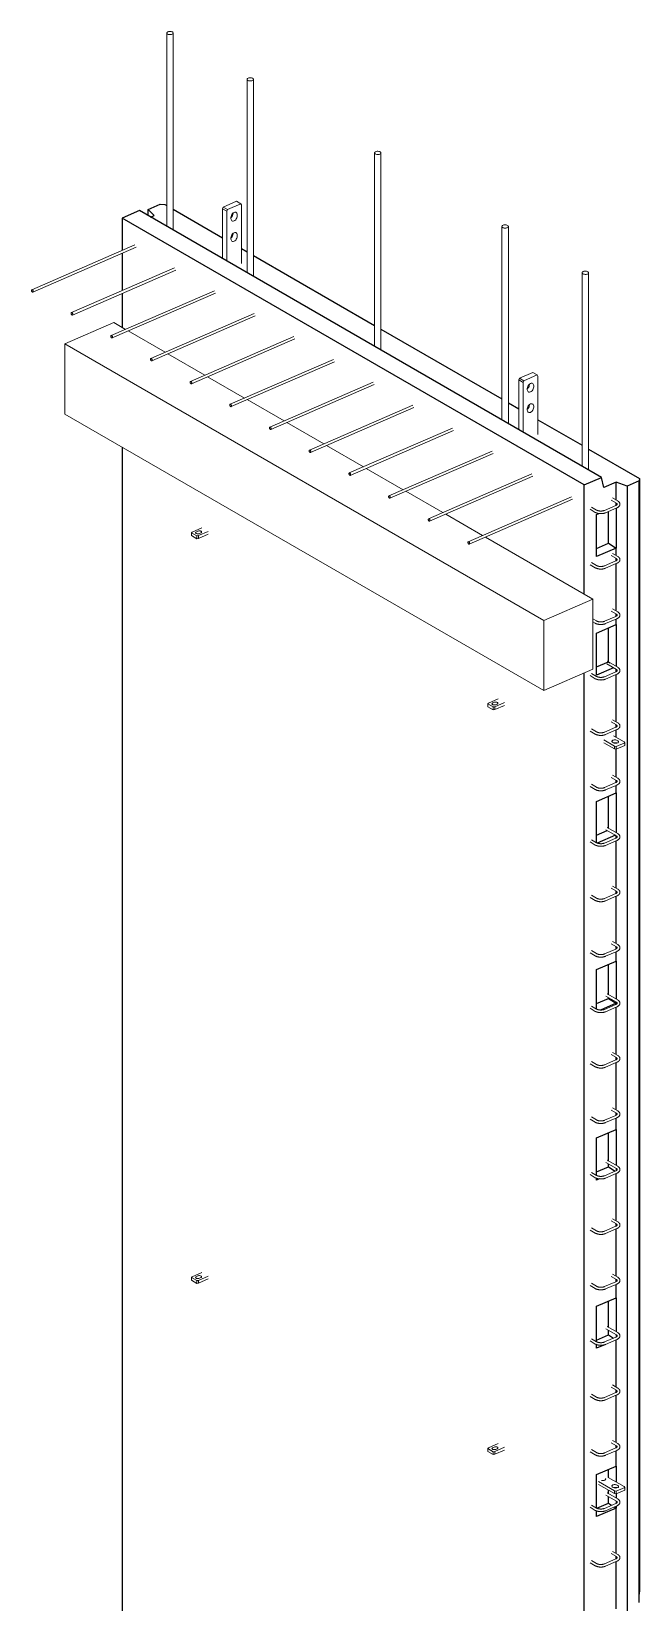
# Model space of a CAD drawing. Header units: millimetres. Extents: x 2687 to 17737, y 971 to 18539.
# Drawn here: x 11334 to 13212, y 5394 to 10242 of the extents above; entities that cross this region are included whole.
import ezdxf

# ---------------------------------------------------------------- set-up
doc = ezdxf.new("R2010")
doc.units = ezdxf.units.MM
for name, color, linetype, lineweight in [('A-GENM', 13, 'Continuous', 18), ('A-WALL', 113, 'Continuous', 25), ('S-BEAM', 12, 'Continuous', 18), ('S-RBAR', 171, 'Continuous', 18)]:
    doc.layers.add(name, color=color, linetype=linetype, lineweight=lineweight)

# ---------------------------------------------------------------- blocks, each defined once
blk = doc.blocks.new('M_Rectangular Corbel - M_Rectangular Corbel-2189266-3D Ortho')
at = {"layer": 'S-BEAM'}
for p, q in [((11721.4, 9277.9), (11872.4, 9343.5)), ((11908.4, 9322.8), (11872.4, 9343.5)), ((12031, 9252.1), (11917, 9317.8)), ((11721.4, 9061.5), (11721.4, 9277.9)), ((11721.4, 9277.9), (13200.3, 8424.6)), ((12153.5, 9181.4), (12039.5, 9247.2)), ((12276, 9110.7), (12162, 9176.5)), ((12398.5, 9040), (12284.5, 9105.8)), ((13200.3, 8208.2), (11721.4, 9061.5)), ((12521.1, 8969.3), (12407.1, 9035.1)), ((12643.6, 8898.6), (12529.6, 8964.4)), ((12766.1, 8827.9), (12652.1, 8893.7)), ((12888.6, 8757.2), (12774.6, 8823)), ((13011.2, 8686.5), (12897.2, 8752.3)), ((13351.3, 8490.3), (13019.7, 8681.6)), ((13351.3, 8490.3), (13200.3, 8424.6)), ((13351.3, 8273.9), (13351.3, 8490.3)), ((13200.3, 8424.6), (13200.3, 8208.2)), ((13200.3, 8208.2), (13351.3, 8273.9))]:
    blk.add_line(p, q, dxfattribs=at)
blk = doc.blocks.new('Rebar Bar - Part 3166313199-431004-3D Ortho')
at = {"layer": 'S-RBAR'}
for p, q in [((13343, 8767.4), (13359.2, 8758)), ((13363.2, 8765), (13347, 8774.3))]:
    blk.add_line(p, q, dxfattribs=at)
blk = doc.blocks.new('Rebar Bar - Part 2227165887-431004-3D Ortho')
at = {"layer": 'S-RBAR'}
for points in [[(13359.2, 8758, 0), (13359.8, 8757.7, 0), (13360.5, 8757.3, 0), (13361.2, 8757, 0), (13361.9, 8756.7, 0), (13362.6, 8756.4, 0), (13363.4, 8756.1, 0), (13364.1, 8755.9, 0), (13364.9, 8755.6, 0), (13365.7, 8755.4, 0), (13366.5, 8755.2, 0), (13367.3, 8755, 0), (13368.1, 8754.8, 0), (13369, 8754.7, 0), (13369.8, 8754.5, 0), (13370.7, 8754.4, 0), (13371.5, 8754.3, 0), (13372.4, 8754.2, 0), (13373.3, 8754.1, 0), (13374.2, 8754.1, 0), (13375, 8754.1, 0), (13375.9, 8754, 0), (13376.8, 8754.1, 0), (13377.7, 8754.1, 0), (13378.6, 8754.1, 0), (13379.4, 8754.2, 0), (13380.3, 8754.2, 0), (13381.2, 8754.3, 0), (13382, 8754.4, 0), (13382.9, 8754.6, 0), (13383.7, 8754.7, 0), (13384.6, 8754.9, 0), (13385.4, 8755, 0), (13386.2, 8755.2, 0), (13387, 8755.4, 0), (13387.8, 8755.7, 0), (13388.6, 8755.9, 0), (13389.3, 8756.2, 0), (13390.1, 8756.5, 0), (13390.8, 8756.7, 0), (13391, 8756.8, 0)], [(13363.2, 8765, 0), (13363.6, 8764.7, 0), (13364, 8764.5, 0), (13364.5, 8764.3, 0), (13365, 8764.1, 0), (13365.5, 8763.9, 0), (13366.1, 8763.7, 0), (13366.6, 8763.5, 0), (13367.2, 8763.3, 0), (13367.8, 8763.1, 0), (13368.4, 8763, 0), (13369.1, 8762.8, 0), (13369.7, 8762.7, 0), (13370.4, 8762.5, 0), (13371, 8762.4, 0), (13371.7, 8762.3, 0), (13372.4, 8762.3, 0), (13373.1, 8762.2, 0), (13373.8, 8762.1, 0), (13374.5, 8762.1, 0), (13375.3, 8762.1, 0), (13376, 8762, 0), (13376.7, 8762.1, 0), (13377.4, 8762.1, 0), (13378.1, 8762.1, 0), (13378.8, 8762.1, 0), (13379.6, 8762.2, 0), (13380.3, 8762.3, 0), (13381, 8762.4, 0), (13381.6, 8762.5, 0), (13382.3, 8762.6, 0), (13383, 8762.7, 0), (13383.6, 8762.8, 0), (13384.2, 8763, 0), (13384.9, 8763.1, 0), (13385.5, 8763.3, 0), (13386, 8763.5, 0), (13386.6, 8763.7, 0), (13387.1, 8763.9, 0), (13387.6, 8764.1, 0), (13387.8, 8764.2, 0)]]:
    blk.add_polyline3d(points, dxfattribs=at)
blk = doc.blocks.new('Rebar Bar - Part 3241041724-431004-3D Ortho')
at = {"layer": 'S-RBAR'}
for p, q in [((13422.6, 8779.3), (13387.8, 8764.2)), ((13391, 8756.8), (13425.8, 8772))]:
    blk.add_line(p, q, dxfattribs=at)
blk = doc.blocks.new('Rebar Bar - Part 2227165887-V1-3D Ortho')
at = {"layer": 'S-RBAR'}
for points in [[(13424.2, 8786.3, 0), (13424.6, 8786.1, 0), (13425, 8785.8, 0), (13425.3, 8785.6, 0), (13425.6, 8785.4, 0), (13425.9, 8785.1, 0), (13426.1, 8784.9, 0), (13426.3, 8784.7, 0), (13426.5, 8784.5, 0), (13426.6, 8784.3, 0), (13426.8, 8784.1, 0), (13426.9, 8784, 0), (13426.9, 8783.8, 0), (13427, 8783.7, 0), (13427, 8783.6, 0), (13427.1, 8783.5, 0), (13427.1, 8783.4, 0), (13427.1, 8783.3, 0), (13427.1, 8783.2, 0), (13427.1, 8783.1, 0), (13427.1, 8783, 0), (13427.1, 8782.9, 0), (13427, 8782.8, 0), (13427, 8782.7, 0), (13426.9, 8782.6, 0), (13426.8, 8782.4, 0), (13426.7, 8782.2, 0), (13426.6, 8782.1, 0), (13426.4, 8781.9, 0), (13426.3, 8781.7, 0), (13426, 8781.4, 0), (13425.8, 8781.2, 0), (13425.5, 8781, 0), (13425.2, 8780.8, 0), (13424.9, 8780.5, 0), (13424.5, 8780.3, 0), (13424.1, 8780, 0), (13423.7, 8779.8, 0), (13423.2, 8779.6, 0), (13422.8, 8779.4, 0), (13422.6, 8779.3, 0)], [(13428.2, 8793.2, 0), (13428.8, 8792.9, 0), (13429.5, 8792.5, 0), (13430, 8792, 0), (13430.6, 8791.6, 0), (13431.2, 8791.1, 0), (13431.7, 8790.7, 0), (13432.2, 8790.1, 0), (13432.6, 8789.6, 0), (13433.1, 8789.1, 0), (13433.5, 8788.5, 0), (13433.8, 8787.9, 0), (13434.2, 8787.3, 0), (13434.4, 8786.6, 0), (13434.7, 8785.9, 0), (13434.9, 8785.3, 0), (13435, 8784.6, 0), (13435.1, 8783.8, 0), (13435.1, 8783.1, 0), (13435.1, 8782.4, 0), (13435, 8781.7, 0), (13434.8, 8781, 0), (13434.6, 8780.3, 0), (13434.4, 8779.6, 0), (13434.1, 8779, 0), (13433.7, 8778.4, 0), (13433.4, 8777.8, 0), (13433, 8777.2, 0), (13432.5, 8776.7, 0), (13432.1, 8776.1, 0), (13431.6, 8775.6, 0), (13431, 8775.2, 0), (13430.5, 8774.7, 0), (13429.9, 8774.3, 0), (13429.3, 8773.9, 0), (13428.7, 8773.5, 0), (13428, 8773.1, 0), (13427.4, 8772.7, 0), (13426.7, 8772.4, 0), (13426, 8772.1, 0), (13425.8, 8772, 0)]]:
    blk.add_polyline3d(points, dxfattribs=at)
blk = doc.blocks.new('Rebar Bar - Part 3131074535-431004-3D Ortho')
at = {"layer": 'S-RBAR'}
for p, q in [((13408, 8795.7), (13424.2, 8786.3)), ((13428.2, 8793.2), (13412, 8802.6))]:
    blk.add_line(p, q, dxfattribs=at)
blk = doc.blocks.new('Rebar Bar - Part 3166313199-V2-3D Ortho')
at = {"layer": 'S-RBAR'}
for p, q in [((13363.2, 8422.8), (13351.3, 8429.6)), ((13351.3, 8420.4), (13359.2, 8415.9))]:
    blk.add_line(p, q, dxfattribs=at)
blk = doc.blocks.new('Rebar Bar - Part 3131074535-V3-3D Ortho')
at = {"layer": 'S-RBAR'}
for p, q in [((13428.2, 8280), (13395.6, 8298.8)), ((13394.6, 8290.1), (13424.2, 8273))]:
    blk.add_line(p, q, dxfattribs=at)
blk = doc.blocks.new('Rebar Bar - Part 3131074535-V4-3D Ortho')
at = {"layer": 'S-RBAR'}
for p, q in [((13391.8, 7778.5), (13424.2, 7759.8)), ((13428.2, 7766.7), (13395.6, 7785.5))]:
    blk.add_line(p, q, dxfattribs=at)
blk = doc.blocks.new('Rebar Bar - Part 2227165887-V5-3D Ortho')
at = {"layer": 'S-RBAR'}
for points in [[(13428.2, 7082.3, 0), (13428.8, 7082, 0), (13429.5, 7081.6, 0), (13430, 7081.1, 0), (13430.6, 7080.7, 0), (13431.2, 7080.2, 0), (13431.7, 7079.8, 0), (13432.2, 7079.3, 0), (13432.6, 7078.7, 0), (13433.1, 7078.2, 0), (13433.5, 7077.6, 0), (13433.8, 7077, 0), (13434.2, 7076.4, 0), (13434.4, 7075.7, 0), (13434.7, 7075, 0), (13434.9, 7074.4, 0), (13435, 7073.7, 0), (13435.1, 7072.9, 0), (13435.1, 7072.2, 0), (13435.1, 7071.5, 0), (13435, 7070.8, 0), (13434.8, 7070.1, 0), (13434.6, 7069.4, 0), (13434.4, 7068.7, 0), (13434.1, 7068.1, 0), (13433.7, 7067.5, 0), (13433.4, 7066.9, 0), (13433, 7066.3, 0), (13432.5, 7065.8, 0), (13432.1, 7065.2, 0), (13431.6, 7064.7, 0), (13431, 7064.3, 0), (13430.5, 7063.8, 0), (13429.9, 7063.4, 0), (13429.3, 7063, 0), (13428.7, 7062.6, 0), (13428, 7062.2, 0), (13427.4, 7061.8, 0), (13426.7, 7061.5, 0), (13426, 7061.2, 0), (13425.8, 7061.1, 0)], [(13427.1, 7072.4, 0), (13427.1, 7072.3, 0), (13427.1, 7072.2, 0), (13427.1, 7072.1, 0), (13427.1, 7072, 0), (13427, 7071.9, 0), (13427, 7071.8, 0), (13426.9, 7071.7, 0), (13426.8, 7071.5, 0), (13426.7, 7071.3, 0), (13426.6, 7071.2, 0), (13426.4, 7071, 0), (13426.3, 7070.8, 0), (13426, 7070.5, 0), (13425.8, 7070.3, 0), (13425.5, 7070.1, 0), (13425.2, 7069.9, 0), (13424.9, 7069.6, 0), (13424.5, 7069.4, 0), (13424.1, 7069.2, 0), (13423.7, 7068.9, 0), (13423.2, 7068.7, 0), (13422.8, 7068.5, 0), (13422.6, 7068.4, 0)], [(13424.2, 7075.4, 0), (13424.6, 7075.2, 0), (13425, 7074.9, 0), (13425.3, 7074.7, 0), (13425.6, 7074.5, 0), (13425.9, 7074.3, 0), (13426.1, 7074, 0), (13426.3, 7073.8, 0), (13426.5, 7073.6, 0), (13426.6, 7073.4, 0), (13426.8, 7073.2, 0), (13426.9, 7073.1, 0), (13426.9, 7072.9, 0), (13427, 7072.8, 0), (13427, 7072.7, 0), (13427.1, 7072.6, 0), (13427.1, 7072.5, 0), (13427.1, 7072.4, 0)]]:
    blk.add_polyline3d(points, dxfattribs=at)
blk = doc.blocks.new('Rebar Bar - Part 864883769-431004-3D Ortho')
at = {"layer": 'S-RBAR'}
for p, q in [((13285.7, 8805.9), (12967, 8667.4)), ((12970.2, 8660.1), (13288.9, 8798.6))]:
    blk.add_line(p, q, dxfattribs=at)
for points in [[(12971.2, 8662.2, 0), (12971.1, 8663.2, 0), (12970.9, 8664.2, 0), (12970.4, 8665.1, 0), (12969.9, 8666, 0), (12969.3, 8666.7, 0), (12968.6, 8667.2, 0), (12967.9, 8667.5, 0), (12967.3, 8667.5, 0), (12966.7, 8667.3, 0), (12966.3, 8666.8, 0), (12966.1, 8666.1, 0), (12966, 8665.2, 0)], [(12966, 8665.2, 0), (12966.1, 8664.3, 0), (12966.3, 8663.3, 0), (12966.7, 8662.4, 0), (12967.3, 8661.5, 0), (12967.9, 8660.8, 0), (12968.6, 8660.3, 0), (12969.3, 8660, 0), (12969.9, 8660, 0), (12970.4, 8660.2, 0), (12970.9, 8660.7, 0), (12971.1, 8661.4, 0), (12971.2, 8662.2, 0)]]:
    blk.add_polyline3d(points, dxfattribs=at)
blk = doc.blocks.new('RR spread anchor face based - RR-SA-10_0-300-1726847-3D Ortho')
at = {"layer": 'A-GENM'}
for p, q in [((13123.3, 9166.7), (13125.2, 9171.8)), ((13123.3, 9013), (13123.3, 9166.7)), ((13136.4, 9159.1), (13123.3, 9166.7)), ((13125.2, 9171.8), (13166.7, 9189.9)), ((13125.2, 9171.8), (13138.3, 9164.3)), ((13138.3, 9164.3), (13136.4, 9159.1)), ((13179.8, 9182.3), (13138.3, 9164.3)), ((13166.7, 9189.9), (13179.8, 9182.3)), ((13181.7, 9178.8), (13179.8, 9182.3)), ((13181.7, 8998), (13181.7, 9178.8)), ((13136.4, 9159.1), (13136.4, 9005.4)), ((13149.2, 9136.6), (13149.2, 9140)), ((13155.8, 9152.7), (13155.8, 9153.4)), ((13168.9, 9148.6), (13168.9, 9145.1)), ((13149.2, 9073.6), (13149.2, 9077.1)), ((13155.8, 9089.7), (13155.8, 9090.4)), ((13168.9, 9085.6), (13168.9, 9082.2))]:
    blk.add_line(p, q, dxfattribs=at)
for points in [[(13149.2, 9140, 0), (13149.6, 9143.1, 0), (13150.6, 9146.2, 0), (13152.1, 9149.2, 0), (13154.2, 9151.9, 0), (13156.5, 9154, 0), (13159.1, 9155.5, 0), (13161.6, 9156.3, 0), (13164, 9156.2, 0), (13166, 9155.3, 0), (13167.6, 9153.6, 0), (13168.5, 9151.3, 0), (13168.9, 9148.6, 0)], [(13152.1, 9129.8, 0), (13150.6, 9131.5, 0), (13149.6, 9133.8, 0), (13149.2, 9136.6, 0)], [(13149.3, 9139.2, 0), (13150.9, 9140.8, 0), (13152.9, 9143.4, 0), (13154.5, 9146.5, 0), (13155.4, 9149.6, 0), (13155.8, 9152.7, 0)], [(13168.9, 9145.1, 0), (13168.5, 9142, 0), (13167.6, 9138.9, 0), (13166, 9135.9, 0), (13164, 9133.2, 0), (13161.6, 9131.1, 0), (13159.1, 9129.6, 0), (13156.5, 9128.8, 0), (13154.2, 9128.9, 0), (13152.6, 9129.6, 0)], [(13149.2, 9077.1, 0), (13149.6, 9080.1, 0), (13150.6, 9083.3, 0), (13152.1, 9086.3, 0), (13154.2, 9089, 0), (13156.5, 9091.1, 0), (13159.1, 9092.6, 0), (13161.6, 9093.3, 0), (13164, 9093.2, 0), (13166, 9092.3, 0), (13167.6, 9090.7, 0), (13168.5, 9088.4, 0), (13168.9, 9085.6, 0)], [(13152.1, 9066.9, 0), (13150.6, 9068.6, 0), (13149.6, 9070.9, 0), (13149.2, 9073.6, 0)], [(13149.3, 9076.3, 0), (13150.9, 9077.9, 0), (13152.9, 9080.5, 0), (13154.5, 9083.5, 0), (13155.4, 9086.7, 0), (13155.8, 9089.7, 0)], [(13168.9, 9082.2, 0), (13168.5, 9079.1, 0), (13167.6, 9076, 0), (13166, 9073, 0), (13164, 9070.3, 0), (13161.6, 9068.1, 0), (13159.1, 9066.6, 0), (13156.5, 9065.9, 0), (13154.2, 9066, 0), (13152.6, 9066.6, 0)]]:
    blk.add_polyline3d(points, dxfattribs=at)
blk = doc.blocks.new('RR spread anchor face based - RR-SA-2_5-200-1726821-3D Ortho')
at = {"layer": 'A-GENM'}
for p, q in [((13029.4, 8169.4), (13027.3, 8166.8)), ((13027.3, 8166.8), (13043.7, 8157.4)), ((13027.3, 8166.8), (13027.3, 8158.2)), ((13043.7, 8148.7), (13027.3, 8158.2)), ((13059.6, 8182.5), (13029.4, 8169.4)), ((13042.6, 8169.8), (13047.1, 8171.8)), ((13043.7, 8157.4), (13049.1, 8158.1)), ((13043.7, 8157.4), (13043.7, 8148.7)), ((13049.1, 8149.4), (13043.7, 8148.7)), ((13049.1, 8158.1), (13079.3, 8171.2)), ((13079.3, 8162.5), (13049.1, 8149.4)), ((13049.1, 8158.1), (13049.1, 8149.4)), ((13056.3, 8166.5), (13051.8, 8164.5))]:
    blk.add_line(p, q, dxfattribs=at)
for points in [[(13051.8, 8164.5, 0), (13050.2, 8164, 0), (13048.5, 8163.7, 0), (13046.7, 8163.7, 0), (13044.9, 8163.9, 0), (13043.2, 8164.3, 0), (13041.9, 8164.9, 0), (13040.9, 8165.7, 0), (13040.3, 8166.5, 0), (13040.2, 8167.4, 0), (13040.5, 8168.3, 0), (13041.4, 8169.1, 0), (13042.6, 8169.8, 0)], [(13047.1, 8171.8, 0), (13048.6, 8172.3, 0), (13050.4, 8172.6, 0), (13052.2, 8172.7, 0), (13054, 8172.5, 0), (13055.6, 8172.1, 0), (13057, 8171.5, 0), (13058, 8170.7, 0), (13058.6, 8169.8, 0), (13058.7, 8169.2, 0)], [(13058.7, 8168.9, 0), (13058.3, 8168, 0), (13057.5, 8167.2, 0), (13056.3, 8166.5, 0)]]:
    blk.add_polyline3d(points, dxfattribs=at)
blk = doc.blocks.new('RR spread anchor face based - RR-SA-3_0-200-1726827-3D Ortho')
at = {"layer": 'A-GENM'}
for p, q in [((13385.5, 8055.6), (13418.3, 8036.7)), ((13415.3, 8046.9), (13412.6, 8048.4)), ((13448.5, 8049.9), (13415.7, 8068.8)), ((13426.2, 8054.3), (13428.8, 8052.8)), ((13449.9, 8047.1), (13448.5, 8049.9)), ((13418.3, 8028.1), (13385.5, 8047)), ((13418.3, 8036.7), (13423.5, 8035.7)), ((13418.3, 8028.1), (13418.3, 8036.7)), ((13423.5, 8027), (13418.3, 8028.1)), ((13423.5, 8035.7), (13449.9, 8047.1)), ((13449.9, 8038.5), (13423.5, 8027)), ((13423.5, 8035.7), (13423.5, 8027)), ((13449.9, 8047.1), (13449.9, 8038.5))]:
    blk.add_line(p, q, dxfattribs=at)
for points in [[(13412.6, 8048.4, 0), (13411.3, 8049.4, 0), (13410.6, 8050.5, 0), (13410.5, 8051.7, 0), (13410.9, 8052.8, 0), (13412, 8053.9, 0), (13413.5, 8054.8, 0), (13415.5, 8055.4, 0), (13417.7, 8055.8, 0), (13420.1, 8055.8, 0), (13422.4, 8055.6, 0), (13424.5, 8055.1, 0), (13426.2, 8054.3, 0)], [(13431, 8049.5, 0), (13430.6, 8048.4, 0), (13429.5, 8047.3, 0), (13427.9, 8046.4, 0), (13426, 8045.8, 0), (13423.8, 8045.4, 0), (13421.4, 8045.3, 0), (13419.1, 8045.6, 0), (13417, 8046.1, 0), (13415.3, 8046.9, 0)], [(13428.8, 8052.8, 0), (13430.1, 8051.8, 0), (13430.9, 8050.7, 0), (13431, 8049.8, 0)], [(13426, 8045.8, 0), (13424.5, 8046.4, 0), (13422.4, 8047, 0), (13420.1, 8047.2, 0), (13417.7, 8047.1, 0), (13415.5, 8046.8, 0)]]:
    blk.add_polyline3d(points, dxfattribs=at)
blk = doc.blocks.new('RR spread anchor face based - RR-SA-3_0-200-V8-3D Ortho')
at = {"layer": 'A-GENM'}
for p, q in [((13448.5, 5751.8), (13399.3, 5780.2)), ((13369.1, 5767.1), (13418.3, 5738.7)), ((13418.3, 5730), (13369.1, 5758.4)), ((13415.3, 5748.9), (13412.6, 5750.4)), ((13418.3, 5738.7), (13423.5, 5737.6)), ((13418.3, 5730), (13418.3, 5738.7)), ((13423.5, 5729), (13418.3, 5730)), ((13423.5, 5737.6), (13449.9, 5749.1)), ((13449.9, 5740.5), (13423.5, 5729)), ((13423.5, 5737.6), (13423.5, 5729)), ((13426.2, 5756.3), (13428.8, 5754.8)), ((13449.9, 5749.1), (13448.5, 5751.8)), ((13449.9, 5749.1), (13449.9, 5740.5))]:
    blk.add_line(p, q, dxfattribs=at)
for points in [[(13391.2, 5774.5, 0), (13390.7, 5773.3, 0), (13389.7, 5772.3, 0), (13388.1, 5771.4, 0), (13386.1, 5770.8, 0), (13383.9, 5770.4, 0), (13381.6, 5770.3, 0), (13379.3, 5770.5, 0), (13377.9, 5770.9, 0)], [(13390.3, 5776.8, 0), (13391, 5775.7, 0), (13391.2, 5774.8, 0)], [(13412.6, 5750.4, 0), (13411.3, 5751.4, 0), (13410.6, 5752.5, 0), (13410.5, 5753.6, 0), (13410.9, 5754.8, 0), (13412, 5755.8, 0), (13413.5, 5756.7, 0), (13415.5, 5757.4, 0), (13417.7, 5757.7, 0), (13420.1, 5757.8, 0), (13422.4, 5757.6, 0), (13424.5, 5757.1, 0), (13426.2, 5756.3, 0)], [(13431, 5751.5, 0), (13430.6, 5750.3, 0), (13429.5, 5749.3, 0), (13427.9, 5748.4, 0), (13426, 5747.8, 0), (13423.8, 5747.4, 0), (13421.4, 5747.3, 0), (13419.1, 5747.6, 0), (13417, 5748.1, 0), (13415.3, 5748.9, 0)], [(13426, 5747.7, 0), (13424.5, 5748.4, 0), (13422.4, 5748.9, 0), (13420.1, 5749.2, 0), (13417.7, 5749.1, 0), (13415.5, 5748.7, 0)], [(13428.8, 5754.8, 0), (13430.1, 5753.8, 0), (13430.9, 5752.7, 0), (13431, 5751.8, 0)]]:
    blk.add_polyline3d(points, dxfattribs=at)
blk = doc.blocks.new('Rebar Bar - Part 3145980499-431004-3D Ortho')
at = {"layer": 'S-RBAR'}
for p, q in [((12284.1, 10094.1), (12284.1, 9497.2)), ((12304.1, 9485.6), (12304.1, 10094.1))]:
    blk.add_line(p, q, dxfattribs=at)
for points in [[(12301.6, 10097.4, 0), (12299.7, 10098.3, 0), (12297.3, 10098.9, 0), (12294.8, 10099.1, 0), (12292.2, 10099.1, 0), (12289.7, 10098.7, 0), (12287.5, 10097.9, 0), (12285.8, 10097, 0), (12284.6, 10095.8, 0), (12284.1, 10094.5, 0), (12284.3, 10093.2, 0), (12285.1, 10092, 0), (12286.5, 10090.9, 0)], [(12286.5, 10090.9, 0), (12288.5, 10090, 0), (12290.8, 10089.4, 0), (12293.4, 10089.2, 0), (12296, 10089.2, 0), (12298.5, 10089.6, 0), (12300.6, 10090.4, 0), (12302.4, 10091.3, 0), (12303.5, 10092.5, 0), (12304, 10093.8, 0), (12303.9, 10095.1, 0), (12303.1, 10096.3, 0), (12301.6, 10097.4, 0)]]:
    blk.add_polyline3d(points, dxfattribs=at)
blk = doc.blocks.new('Rebar Bar - Part 4200314357-431004-3D Ortho')
at = {"layer": 'S-RBAR'}
for p, q in [((12036.3, 10237.1), (12036.3, 9640.1)), ((12056.3, 9628.6), (12056.3, 10237.1))]:
    blk.add_line(p, q, dxfattribs=at)
for points in [[(12053.8, 10240.4, 0), (12051.9, 10241.3, 0), (12049.5, 10241.8, 0), (12047, 10242.1, 0), (12044.4, 10242, 0), (12041.9, 10241.6, 0), (12039.7, 10240.9, 0), (12038, 10239.9, 0), (12036.8, 10238.7, 0), (12036.3, 10237.5, 0), (12036.5, 10236.2, 0), (12037.3, 10234.9, 0), (12038.7, 10233.8, 0)], [(12038.7, 10233.8, 0), (12040.7, 10233, 0), (12043, 10232.4, 0), (12045.6, 10232.1, 0), (12048.2, 10232.2, 0), (12050.7, 10232.6, 0), (12052.8, 10233.3, 0), (12054.6, 10234.3, 0), (12055.7, 10235.5, 0), (12056.3, 10236.8, 0), (12056.1, 10238.1, 0), (12055.3, 10239.3, 0), (12053.8, 10240.4, 0)]]:
    blk.add_polyline3d(points, dxfattribs=at)

msp = doc.modelspace()

# ---------------------------------------------------------------- linework, layer by layer
at = {"layer": 'A-WALL'}
for p, q in [((11694, 9692.4), (11731.8, 9708.9)), ((11731.8, 9708.9), (11745.9, 9708.4)), ((11745.9, 9708.4), (11752.2, 9704.7)), ((11667.5, 9689), (11614.5, 9666)), ((13040.9, 8843), (11614.5, 9666)), ((11614.5, 9666), (11614.5, 9566.5)), ((13093.9, 8866), (11667.5, 9689)), ((11694, 9673.7), (11694, 9692.4)), ((11712.7, 9674), (11694, 9692.4)), ((11701.7, 9669.2), (11712.7, 9674)), ((11772.1, 9693.2), (11924, 9605.6)), ((11614.5, 9557.8), (11614.5, 9442.5)), ((11982.4, 9571.9), (11999.9, 9561.8)), ((12019.9, 9550.3), (12393.3, 9334.8)), ((11614.5, 9433.8), (11614.5, 9328.4)), ((12413.2, 9323.3), (12786.6, 9107.9)), ((12806.5, 9096.4), (12839.1, 9077.6)), ((12897.6, 9043.9), (13034.4, 8965)), ((11614.5, 8959.2), (11614.5, 1793.8)), ((13054.3, 8953.5), (13211.6, 8862.7)), ((13040.9, 8843), (13093.9, 8866)), ((13040.9, 8505.4), (13040.9, 8843)), ((13101.4, 8834.7), (13093.9, 8866)), ((13139.1, 8851), (13101.4, 8834.7)), ((13139.1, 8796), (13139.1, 8851)), ((13172.9, 8839.2), (13139.1, 8851)), ((13210.7, 8855.6), (13172.9, 8839.2)), ((13172.9, 8839.2), (13172.9, 1001.7)), ((13211.7, 8862.7), (13210.7, 8855.6)), ((13210.7, 5411.1), (13210.7, 8855.6)), ((13211.7, 8862.7), (13211.7, 5426.7)), ((13139.1, 8779.4), (13139.1, 8786.9)), ((13078.7, 8751.2), (13086.3, 8754.5)), ((13078.7, 8621.4), (13078.7, 8751.2)), ((13115.2, 8662.5), (13115.2, 8760.5)), ((13139.1, 8770.9), (13139.1, 8647.6)), ((13078.7, 8646.6), (13115.2, 8662.5)), ((13139.1, 8647.6), (13078.7, 8621.4)), ((13115.2, 8662.5), (13139.1, 8647.6)), ((13139.1, 8624.9), (13139.1, 8647.6)), ((13139.1, 8608.3), (13139.1, 8615.8)), ((13139.1, 8453.8), (13139.1, 8599.8)), ((13139.1, 8437.2), (13139.1, 8444.7)), ((13078.7, 8385.5), (13139.1, 8411.8)), ((13115.2, 8296.8), (13115.2, 8401.4)), ((13139.1, 8411.8), (13139.1, 8428.8)), ((13139.1, 8411.8), (13139.1, 8282.7)), ((13078.7, 8255.7), (13078.7, 8385.5)), ((13078.7, 8280.9), (13115.2, 8296.8)), ((13115.2, 8296.8), (13120.1, 8293.7)), ((13040.9, 970.8), (13040.9, 8262.5)), ((13130.9, 8278.4), (13078.7, 8255.7)), ((13139.1, 8266.1), (13139.1, 8273.6)), ((13139.1, 8111.6), (13139.1, 8257.7)), ((13139.1, 8095), (13139.1, 8102.5)), ((13139.1, 8064.4), (13139.1, 8086.6)), ((13139.1, 8045.4), (13139.1, 8046.7)), ((13139.1, 7940.5), (13139.1, 8027)), ((13139.1, 7923.9), (13139.1, 7931.4)), ((13139.1, 7892.5), (13139.1, 7915.5)), ((13078.7, 7866.2), (13139.1, 7892.5)), ((13078.7, 7738.3), (13078.7, 7866.2)), ((13115.2, 7782.5), (13115.2, 7882)), ((13139.1, 7892.5), (13139.1, 7769.5)), ((13079.1, 7761.8), (13112, 7776.1)), ((13136.8, 7761.6), (13081.1, 7737.4)), ((13139.1, 7752.9), (13139.1, 7760.3)), ((13139.1, 7598.4), (13139.1, 7744.4)), ((13139.1, 7581.8), (13139.1, 7589.2)), ((13139.1, 7427.3), (13139.1, 7573.3)), ((13139.1, 7410.7), (13139.1, 7418.1)), ((13078.7, 7346.9), (13139.1, 7373.1)), ((13139.1, 7373.1), (13139.1, 7402.2)), ((13139.1, 7373.1), (13139.1, 7256.2)), ((13078.7, 7225), (13078.7, 7346.9)), ((13115.2, 7269.2), (13115.2, 7362.7)), ((13078.7, 7242.3), (13115.2, 7258.1)), ((13139.1, 7243.3), (13090.8, 7222.3)), ((13115.2, 7258.1), (13115.2, 7260.9)), ((13115.2, 7258.1), (13139.1, 7243.3)), ((13139.1, 7247.1), (13139.1, 7243.3)), ((13139.1, 7239.6), (13139.1, 7243.3)), ((13139.1, 7085.1), (13139.1, 7231.1)), ((13139.1, 7068.5), (13139.1, 7076)), ((13139.1, 6914), (13139.1, 7060)), ((13139.1, 6897.4), (13139.1, 6904.9)), ((13139.1, 6853.8), (13139.1, 6888.9)), ((13078.7, 6827.5), (13139.1, 6853.8)), ((13115.2, 6755.9), (13115.2, 6843.4)), ((13139.1, 6853.8), (13139.1, 6742.9)), ((13078.7, 6711.8), (13078.7, 6827.5)), ((13115.2, 6738.8), (13115.2, 6747.6)), ((13078.7, 6722.9), (13115.2, 6738.8)), ((13078.7, 6697.7), (13078.7, 6703.4)), ((13087, 6701.3), (13078.7, 6697.7)), ((13115.2, 6738.8), (13136.7, 6725.4)), ((13139.1, 6733.8), (13139.1, 6726.3)), ((13139.1, 6571.8), (13139.1, 6717.9)), ((13139.1, 6555.2), (13139.1, 6562.7)), ((13139.1, 6400.7), (13139.1, 6546.8)), ((13139.1, 6384.1), (13139.1, 6391.6)), ((13139.1, 6334.5), (13139.1, 6375.7)), ((13078.7, 6308.2), (13139.1, 6334.5)), ((13078.7, 6198.5), (13078.7, 6308.2)), ((13115.2, 6242.7), (13115.2, 6324.1)), ((13139.1, 6334.5), (13139.1, 6229.8)), ((13078.7, 6203.6), (13115.2, 6219.5)), ((13115.2, 6219.5), (13115.2, 6234.4)), ((13115.2, 6219.5), (13131, 6209.7)), ((13139.1, 6220.5), (13139.1, 6213)), ((13106, 6190.2), (13078.7, 6178.4)), ((13078.7, 6178.4), (13078.7, 6190.1)), ((13106.6, 6190.5), (13106.1, 6190.3)), ((13139.1, 6058.6), (13139.1, 6204.6)), ((13139.1, 6042), (13139.1, 6049.4)), ((13139.1, 5887.5), (13139.1, 6033.5)), ((13139.1, 5870.9), (13139.1, 5878.3)), ((13139.1, 5815.1), (13139.1, 5862.4)), ((13078.7, 5788.9), (13139.1, 5815.1)), ((13078.7, 5685.2), (13078.7, 5788.9)), ((13115.2, 5780.2), (13115.2, 5804.7)), ((13139.1, 5815.1), (13139.1, 5766.4)), ((13115.2, 5729.4), (13115.2, 5741)), ((13115.2, 5700.1), (13115.2, 5721.1)), ((13139.1, 5748.7), (13139.1, 5747.4)), ((13139.1, 5729), (13139.1, 5716.4)), ((13139.1, 5685.3), (13078.7, 5659.1)), ((13078.7, 5659.1), (13078.7, 5676.8)), ((13079.9, 5684.8), (13115.2, 5700.1)), ((13115.2, 5700.1), (13125.2, 5693.9)), ((13133.4, 5688.9), (13139.1, 5685.3)), ((13139.1, 5707.2), (13139.1, 5699.8)), ((13139.1, 5691.3), (13139.1, 5685.3)), ((13139.1, 5545.3), (13139.1, 5685.3)), ((13139.1, 5528.7), (13139.1, 5536.2)), ((13139.1, 5374.2), (13139.1, 5520.2)), ((13210.7, 5411.1), (13211.7, 5426.7)), ((13210.7, 5393.8), (13210.7, 5411.1))]:
    msp.add_line(p, q, dxfattribs=at)

# ---------------------------------------------------------------- block references
at = {"layer": 'A-GENM'}
for name, p in [('RR spread anchor face based - RR-SA-10_0-300-1726847-3D Ortho', (-1199.3, 528)), ('RR spread anchor face based - RR-SA-10_0-300-1726847-3D Ortho', (-284.2, 0)), ('RR spread anchor face based - RR-SA-2_5-200-1726821-3D Ortho', (-1199.3, 528)), ('RR spread anchor face based - RR-SA-2_5-200-1726821-3D Ortho', (-284.2, 0)), ('RR spread anchor face based - RR-SA-3_0-200-1726827-3D Ortho', (-284.2, 0)), ('RR spread anchor face based - RR-SA-2_5-200-1726821-3D Ortho', (-1199.3, -1770)), ('RR spread anchor face based - RR-SA-2_5-200-1726821-3D Ortho', (-284.2, -2298)), ('RR spread anchor face based - RR-SA-3_0-200-V8-3D Ortho', (-284.2, 0))]:
    msp.add_blockref(name, p, dxfattribs=at)
at = {"layer": 'S-BEAM'}
msp.add_blockref('M_Rectangular Corbel - M_Rectangular Corbel-2189266-3D Ortho', (-284.2, 0), dxfattribs=at)
at = {"layer": 'S-RBAR'}
for name, p in [('Rebar Bar - Part 4200314357-431004-3D Ortho', (-284.2, 0)), ('Rebar Bar - Part 3145980499-431004-3D Ortho', (-284.2, 0)), ('Rebar Bar - Part 3145980499-431004-3D Ortho', (109.2, -226.9)), ('Rebar Bar - Part 3145980499-431004-3D Ortho', (502.5, -453.9)), ('Rebar Bar - Part 864883769-431004-3D Ortho', (-1631.9, 777.6)), ('Rebar Bar - Part 864883769-431004-3D Ortho', (-1509.4, 706.9)), ('Rebar Bar - Part 4200314357-431004-3D Ortho', (998.1, -739.8)), ('Rebar Bar - Part 864883769-431004-3D Ortho', (-1386.9, 636.2)), ('Rebar Bar - Part 864883769-431004-3D Ortho', (-1264.4, 565.5)), ('Rebar Bar - Part 864883769-431004-3D Ortho', (-1141.8, 494.8)), ('Rebar Bar - Part 864883769-431004-3D Ortho', (-1019.3, 424.1)), ('Rebar Bar - Part 864883769-431004-3D Ortho', (-896.8, 353.5)), ('Rebar Bar - Part 864883769-431004-3D Ortho', (-774.3, 282.8)), ('Rebar Bar - Part 864883769-431004-3D Ortho', (-651.7, 212.1)), ('Rebar Bar - Part 864883769-431004-3D Ortho', (-529.2, 141.4)), ('Rebar Bar - Part 864883769-431004-3D Ortho', (-406.7, 70.7)), ('Rebar Bar - Part 864883769-431004-3D Ortho', (-284.2, 0)), ('Rebar Bar - Part 3241041724-431004-3D Ortho', (-284.2, 0)), ('Rebar Bar - Part 3131074535-431004-3D Ortho', (-284.2, 0)), ('Rebar Bar - Part 2227165887-V1-3D Ortho', (-284.2, 0)), ('Rebar Bar - Part 3166313199-431004-3D Ortho', (-284.2, 0)), ('Rebar Bar - Part 2227165887-431004-3D Ortho', (-284.2, 0)), ('Rebar Bar - Part 3131074535-431004-3D Ortho', (-284.2, -171.1)), ('Rebar Bar - Part 3166313199-431004-3D Ortho', (-284.2, -171.1)), ('Rebar Bar - Part 2227165887-431004-3D Ortho', (-284.2, -171.1)), ('Rebar Bar - Part 3241041724-431004-3D Ortho', (-284.2, -171.1)), ('Rebar Bar - Part 2227165887-V1-3D Ortho', (-284.2, -171.1)), ('Rebar Bar - Part 3241041724-431004-3D Ortho', (-284.2, -342.2)), ('Rebar Bar - Part 3131074535-431004-3D Ortho', (-284.2, -342.2)), ('Rebar Bar - Part 2227165887-V1-3D Ortho', (-284.2, -342.2)), ('Rebar Bar - Part 3166313199-V2-3D Ortho', (-284.2, 0)), ('Rebar Bar - Part 2227165887-431004-3D Ortho', (-284.2, -342.2)), ('Rebar Bar - Part 3131074535-V3-3D Ortho', (-284.2, 0)), ('Rebar Bar - Part 3166313199-431004-3D Ortho', (-284.2, -513.3)), ('Rebar Bar - Part 2227165887-431004-3D Ortho', (-284.2, -513.3)), ('Rebar Bar - Part 3241041724-431004-3D Ortho', (-284.2, -513.3)), ('Rebar Bar - Part 2227165887-V1-3D Ortho', (-284.2, -513.3)), ('Rebar Bar - Part 3131074535-431004-3D Ortho', (-284.2, -684.4)), ('Rebar Bar - Part 2227165887-V1-3D Ortho', (-284.2, -684.4)), ('Rebar Bar - Part 3166313199-431004-3D Ortho', (-284.2, -684.4)), ('Rebar Bar - Part 2227165887-431004-3D Ortho', (-284.2, -684.4)), ('Rebar Bar - Part 3241041724-431004-3D Ortho', (-284.2, -684.4)), ('Rebar Bar - Part 3166313199-431004-3D Ortho', (-284.2, -855.4)), ('Rebar Bar - Part 2227165887-431004-3D Ortho', (-284.2, -855.4)), ('Rebar Bar - Part 3241041724-431004-3D Ortho', (-284.2, -855.4)), ('Rebar Bar - Part 3131074535-431004-3D Ortho', (-284.2, -855.4)), ('Rebar Bar - Part 2227165887-V1-3D Ortho', (-284.2, -855.4)), ('Rebar Bar - Part 3131074535-V4-3D Ortho', (-284.2, 0)), ('Rebar Bar - Part 2227165887-V1-3D Ortho', (-284.2, -1026.5)), ('Rebar Bar - Part 3166313199-431004-3D Ortho', (-284.2, -1026.5)), ('Rebar Bar - Part 2227165887-431004-3D Ortho', (-284.2, -1026.5)), ('Rebar Bar - Part 3241041724-431004-3D Ortho', (-284.2, -1026.5)), ('Rebar Bar - Part 3166313199-431004-3D Ortho', (-284.2, -1197.6)), ('Rebar Bar - Part 2227165887-431004-3D Ortho', (-284.2, -1197.6)), ('Rebar Bar - Part 3241041724-431004-3D Ortho', (-284.2, -1197.6)), ('Rebar Bar - Part 3131074535-431004-3D Ortho', (-284.2, -1197.6)), ('Rebar Bar - Part 2227165887-V1-3D Ortho', (-284.2, -1197.6)), ('Rebar Bar - Part 3131074535-431004-3D Ortho', (-284.2, -1368.7)), ('Rebar Bar - Part 2227165887-V1-3D Ortho', (-284.2, -1368.7)), ('Rebar Bar - Part 3166313199-431004-3D Ortho', (-284.2, -1368.7)), ('Rebar Bar - Part 2227165887-431004-3D Ortho', (-284.2, -1368.7)), ('Rebar Bar - Part 3241041724-431004-3D Ortho', (-284.2, -1368.7)), ('Rebar Bar - Part 3166313199-431004-3D Ortho', (-284.2, -1539.8)), ('Rebar Bar - Part 2227165887-431004-3D Ortho', (-284.2, -1539.8)), ('Rebar Bar - Part 3241041724-431004-3D Ortho', (-284.2, -1539.8)), ('Rebar Bar - Part 3131074535-V4-3D Ortho', (-284.2, -513.3)), ('Rebar Bar - Part 2227165887-V1-3D Ortho', (-284.2, -1539.8)), ('Rebar Bar - Part 3131074535-431004-3D Ortho', (-284.2, -1710.9)), ('Rebar Bar - Part 2227165887-V5-3D Ortho', (-284.2, 0)), ('Rebar Bar - Part 3166313199-431004-3D Ortho', (-284.2, -1710.9)), ('Rebar Bar - Part 2227165887-431004-3D Ortho', (-284.2, -1710.9)), ('Rebar Bar - Part 3241041724-431004-3D Ortho', (-284.2, -1710.9)), ('Rebar Bar - Part 3166313199-431004-3D Ortho', (-284.2, -1882)), ('Rebar Bar - Part 3241041724-431004-3D Ortho', (-284.2, -1882)), ('Rebar Bar - Part 3131074535-431004-3D Ortho', (-284.2, -1882)), ('Rebar Bar - Part 2227165887-V1-3D Ortho', (-284.2, -1882)), ('Rebar Bar - Part 2227165887-431004-3D Ortho', (-284.2, -1882)), ('Rebar Bar - Part 3131074535-V4-3D Ortho', (-284.2, -1026.5)), ('Rebar Bar - Part 2227165887-V1-3D Ortho', (-284.2, -2053.1)), ('Rebar Bar - Part 3166313199-431004-3D Ortho', (-284.2, -2053.1)), ('Rebar Bar - Part 2227165887-431004-3D Ortho', (-284.2, -2053.1)), ('Rebar Bar - Part 3241041724-431004-3D Ortho', (-284.2, -2053.1)), ('Rebar Bar - Part 3166313199-431004-3D Ortho', (-284.2, -2224.2)), ('Rebar Bar - Part 3241041724-431004-3D Ortho', (-284.2, -2224.2)), ('Rebar Bar - Part 3131074535-431004-3D Ortho', (-284.2, -2224.2)), ('Rebar Bar - Part 2227165887-V1-3D Ortho', (-284.2, -2224.2)), ('Rebar Bar - Part 2227165887-431004-3D Ortho', (-284.2, -2224.2)), ('Rebar Bar - Part 3131074535-431004-3D Ortho', (-284.2, -2395.3)), ('Rebar Bar - Part 3166313199-431004-3D Ortho', (-284.2, -2395.3)), ('Rebar Bar - Part 2227165887-431004-3D Ortho', (-284.2, -2395.3)), ('Rebar Bar - Part 3241041724-431004-3D Ortho', (-284.2, -2395.3)), ('Rebar Bar - Part 2227165887-V1-3D Ortho', (-284.2, -2395.3)), ('Rebar Bar - Part 3166313199-431004-3D Ortho', (-284.2, -2566.3)), ('Rebar Bar - Part 3241041724-431004-3D Ortho', (-284.2, -2566.3)), ('Rebar Bar - Part 3131074535-V4-3D Ortho', (-284.2, -1539.8)), ('Rebar Bar - Part 2227165887-V1-3D Ortho', (-284.2, -2566.3)), ('Rebar Bar - Part 2227165887-431004-3D Ortho', (-284.2, -2566.3)), ('Rebar Bar - Part 3131074535-431004-3D Ortho', (-284.2, -2737.4)), ('Rebar Bar - Part 3166313199-431004-3D Ortho', (-284.2, -2737.4)), ('Rebar Bar - Part 2227165887-431004-3D Ortho', (-284.2, -2737.4)), ('Rebar Bar - Part 3241041724-431004-3D Ortho', (-284.2, -2737.4)), ('Rebar Bar - Part 2227165887-V1-3D Ortho', (-284.2, -2737.4)), ('Rebar Bar - Part 3241041724-431004-3D Ortho', (-284.2, -2908.5)), ('Rebar Bar - Part 3131074535-431004-3D Ortho', (-284.2, -2908.5)), ('Rebar Bar - Part 2227165887-V1-3D Ortho', (-284.2, -2908.5)), ('Rebar Bar - Part 3166313199-431004-3D Ortho', (-284.2, -2908.5)), ('Rebar Bar - Part 2227165887-431004-3D Ortho', (-284.2, -2908.5)), ('Rebar Bar - Part 3131074535-V4-3D Ortho', (-284.2, -2053.1)), ('Rebar Bar - Part 3166313199-431004-3D Ortho', (-284.2, -3079.6)), ('Rebar Bar - Part 2227165887-431004-3D Ortho', (-284.2, -3079.6)), ('Rebar Bar - Part 3241041724-431004-3D Ortho', (-284.2, -3079.6)), ('Rebar Bar - Part 2227165887-V1-3D Ortho', (-284.2, -3079.6)), ('Rebar Bar - Part 3241041724-431004-3D Ortho', (-284.2, -3250.7)), ('Rebar Bar - Part 3131074535-431004-3D Ortho', (-284.2, -3250.7)), ('Rebar Bar - Part 2227165887-V1-3D Ortho', (-284.2, -3250.7)), ('Rebar Bar - Part 3166313199-431004-3D Ortho', (-284.2, -3250.7)), ('Rebar Bar - Part 2227165887-431004-3D Ortho', (-284.2, -3250.7))]:
    msp.add_blockref(name, p, dxfattribs=at)

doc.saveas('drawing.dxf')
